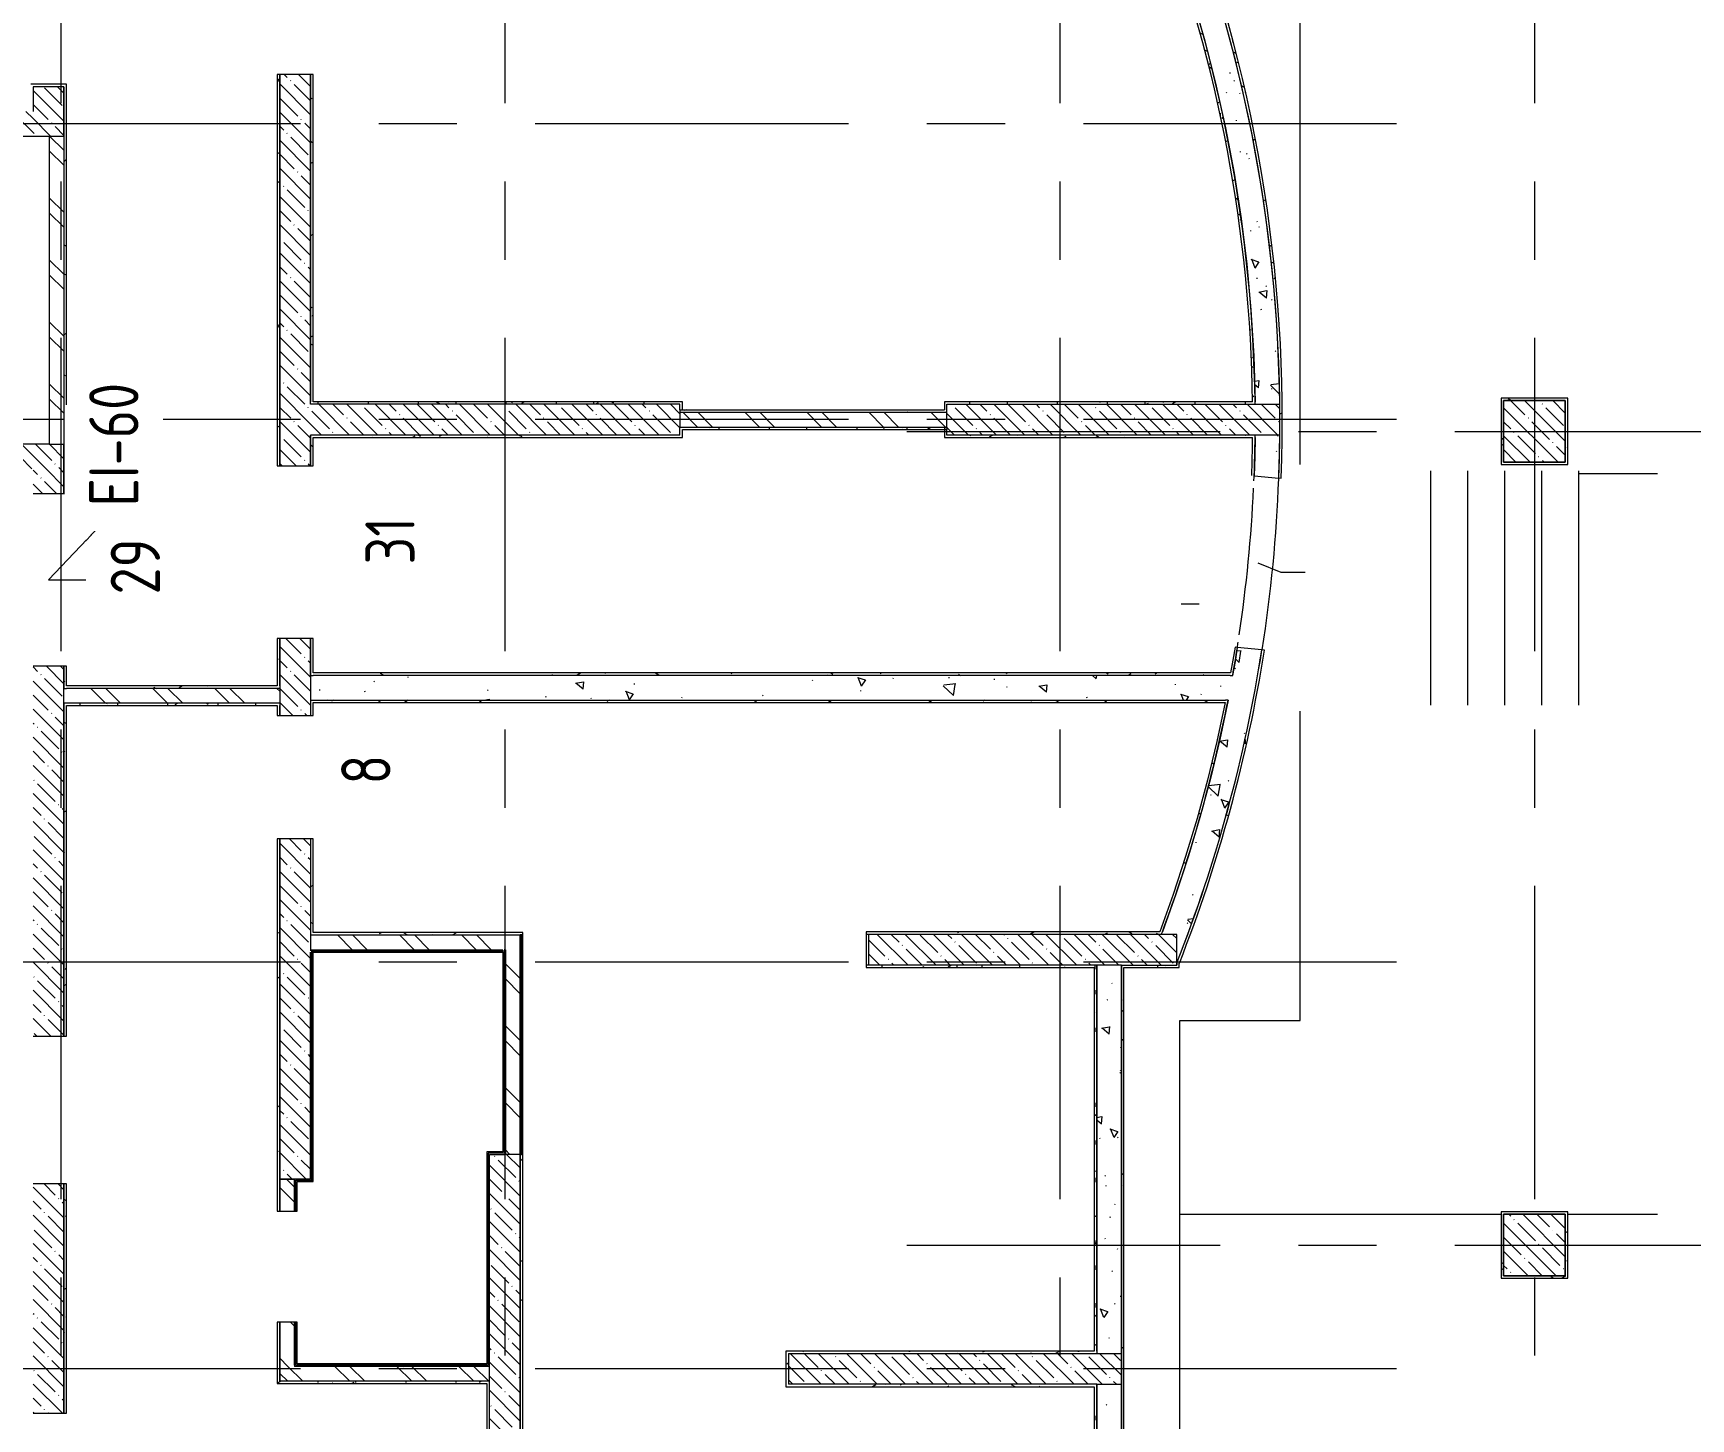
# Model space of a CAD drawing. Header units: metres. Extents: x 50 to 891, y -1294 to 247.
# Drawn here: x 259.9 to 327.1, y -963 to -906.8 of the extents above; entities that cross this region are included whole.
import ezdxf

# ---------------------------------------------------------------- set-up
doc = ezdxf.new("R2010")
doc.units = ezdxf.units.M
doc.linetypes.add('Линия сетки', pattern=[22.225, 12.7, -3.175, 3.175, -3.175])
doc.linetypes.add('Сверху', pattern=[3.96875, 2.38125, -1.5875])
doc.layers.add('ПЛАН', color=8, linetype='Continuous')
doc.styles.add('ISOCPEUR', font='isocpeur.ttf', dxfattribs={"width": 0.8, "height": 200})
pattern_1 = [(135, (-1788.0002, 1229.93924), (-0.57024626, -0.57024626), []), (135, (-1788.0002, 1230.5095), (-0.57024626, -0.57024626), [1.008065, -0.201615, 0.016765, -0.18485])]
pattern_2 = [(140, (-1788.0002, 1229.9392), (0.318779, 3.6436825), [0.381, -4.191]), (85, (-1788.0002, 1229.9392), (-3.821138, -0.704858), [0.3048, -3.3528]), (190.451, (-1787.9737, 1230.243), (-3.5023338, 2.93885), [0.3238, -3.5618]), (136.184, (-1789.0162, 1229.9392), (0.840855, 5.421581), [0.5715, -6.2865]), (186.636, (-1788.946, 1230.391), (-4.948549, 4.74805), [0.4857, -5.3427]), (81.184, (-1789.016, 1229.939), (-4.948506, 4.748103), [0.4572, -5.0292]), (111, (-1788.7622, 1230.4472), (2.0453028, 3.0322893), [0.381, -4.191]), (56, (-1788.7622, 1230.4472), (-3.6837646, 1.2360417), [0.3048, -3.3528]), (161.451, (-1788.5918, 1230.7), (-1.6384274, 4.2683413), [0.3238, -3.5618]), (127.5, (-1788.0002, 1229.9392), (-1.6911006, 0.06177347), [0.03353, -3.27863, 0.03353, -3.37007, -3.3655]), (127.5, (-1788.0002, 1229.9392), (-1.6911006, 0.06177347), [-6.71576, 0.03353, -3.33197]), (97.5, (-1788.0002, 1229.9392), (-2.0036106, 1.3363944), [0.03353, -1.90703, 0.03353, -3.20243, -1.2827]), (97.5, (-1788.0002, 1229.9392), (-2.0036106, 1.3363944), [-5.17652, 0.03353, -1.24917]), (57.5, (-1788.0002, 1228.8064), (0.1145767, 2.71181666), [0.03353, -1.23647, 0.03353, -9.18667]), (57.5, (-1788.0002, 1228.8064), (0.1145767, 2.71181666), [-1.30353, -3.92887, 0.03353, -5.22427]), (47.5, (-1788.0002, 1228.2984), (-0.5085355, 2.9625848), [0.03353, -1.61747, 0.03353, -6.33171]), (47.5, (-1788.0002, 1228.2984), (-0.5085355, 2.9625848), [-1.68453, -2.59791, 0.03353, -3.70027])]
pattern_3 = [(135, (-1788.0002, 1229.9392), (-1.2572359, -1.2572359), []), (135, (-1789.9052, 1229.9392), (-1.2572359, -1.2572359), [])]
pattern_4 = [(90, (-1788.00024, 1229.93924), (-0.508, 2.032), [0.16764, -1.35636, 0.16764, -9.48436]), (90, (-1788.00024, 1229.93924), (-0.508, 2.032), [-1.69164, -1.35636, 0.16764, -2.88036, -5.08]), (90, (-1788.00024, 1229.93924), (-0.508, 2.032), [-6.096, 0.16764, -1.35636, 0.16764, -3.38836]), (90, (-1788.00024, 1229.93924), (-0.508, 2.032), [-7.78764, -0.84836, 0.16764, -2.37236]), (210, (-1788.25424, 1230.70124), (-1.50576362, -1.455940905), [0.16764, -1.35636, 0.16764, -9.48436]), (210, (-1788.25424, 1230.70124), (-1.50576362, -1.455940905), [-1.69164, -1.35636, 0.16764, -2.88036, -5.08]), (210, (-1788.25424, 1230.70124), (-1.50576362, -1.455940905), [-6.096, 0.16764, -1.35636, 0.16764, -3.38836]), (210, (-1788.25424, 1230.70124), (-1.50576362, -1.455940905), [-7.78764, -0.84836, 0.16764, -2.37236]), (330, (-1789.27024, 1230.95524), (2.01376362, -0.576059095), [0.16764, -1.35636, 0.16764, -9.48436]), (330, (-1789.27024, 1230.95524), (2.01376362, -0.576059095), [-1.69164, -1.35636, 0.16764, -2.88036, -5.08]), (330, (-1789.27024, 1230.95524), (2.01376362, -0.576059095), [-6.096, 0.16764, -1.35636, 0.16764, -3.38836]), (330, (-1789.27024, 1230.95524), (2.01376362, -0.576059095), [-7.78764, -0.84836, 0.16764, -2.37236])]
pattern_5 = [(90, (-1788.0002, 1229.9392), (-1.2, 1e-16), []), (180, (-1788.0002, 1229.9392), (-1e-16, -1.2), [])]

msp = doc.modelspace()

# ---------------------------------------------------------------- hatches: boundary and pattern name
at = {"layer": 'ПЛАН', "lineweight": 13}
h = msp.add_hatch(dxfattribs=at)
h.set_pattern_fill('FP_5', color=8, scale=0.005, angle=90, style=0, pattern_type=2)
h.set_pattern_definition(pattern_4)
h.paths.add_polyline_path([(271.22, -908.519), (271.12, -908.519), (271.12, -921.794), (271.22, -921.794), (271.22, -911.233)])
h.paths.add_polyline_path([(271.22, -891.919), (271.12, -891.919), (271.12, -903.519), (271.22, -903.519), (271.22, -899.495)])
h = msp.add_hatch(dxfattribs=at)
h.set_pattern_fill('FP_2', color=8, scale=0.005, angle=90, style=0, pattern_type=2)
h.set_pattern_definition(pattern_1)
h.paths.add_polyline_path([(271.12, -932.894), (271.12, -931.394), (269.87, -931.394), (269.87, -934.519), (271.12, -934.519), (271.12, -933.894)])
h.paths.add_polyline_path([(271.12, -953.319), (271.12, -939.519), (269.87, -939.519), (269.873, -953.319), (270.473, -953.319)])
h.paths.add_polyline_path([(271.12, -899.495), (271.12, -892.019), (269.87, -892.019), (269.87, -903.519), (271.12, -903.519)])
h.paths.add_polyline_path([(271.12, -921.894), (271.12, -908.519), (269.87, -908.519), (269.87, -924.394), (271.12, -924.394), (271.12, -922.971)])
h = msp.add_hatch(dxfattribs=at)
h.set_pattern_fill('FP_3', color=8, scale=0.005, angle=90, style=0, pattern_type=2)
h.set_pattern_definition(pattern_2)
h.paths.add_polyline_path([(310.417, -923.144), (309.417, -923.144), (309.416, -923.244), (309.389, -924.438), (309.378, -924.792), (310.375, -924.889), (310.402, -924.017)])
h.paths.add_polyline_path([(310.417, -921.894), (310.367, -920.036), (310.267, -918.252), (310.109, -916.436), (309.896, -914.625), (309.628, -912.822), (309.306, -911.028), (308.929, -909.245), (308.498, -907.473), (308.014, -905.716), (307.477, -903.974), (306.823, -902.079), (306.245, -900.543), (306.245, -901.644), (305.598, -901.644), (305.636, -901.744), (306.265, -903.499), (306.864, -905.364), (307.355, -907.063), (307.815, -908.87), (308.218, -910.69), (308.563, -912.522), (308.851, -914.363), (309.08, -916.213), (309.25, -918.07), (309.365, -920.036), (309.417, -921.894)])
h.paths.add_polyline_path([(309.694, -931.856), (308.697, -931.759), (308.507, -932.894), (308.32, -933.894), (307.985, -935.489), (307.606, -937.074), (307.183, -938.649), (306.717, -940.211), (306.208, -941.759), (305.619, -943.394), (306.245, -943.394), (306.245, -944.549), (306.907, -942.786), (307.514, -941.004), (308.064, -939.204), (308.558, -937.387), (308.995, -935.555), (309.373, -933.711)])
h = msp.add_hatch(dxfattribs=at)
h.set_pattern_fill('FP_5', color=8, scale=0.005, angle=90, style=0, pattern_type=2)
h.set_pattern_definition(pattern_4)
h.paths.add_polyline_path([(310.519, -922.975), (310.502, -921.061), (310.424, -919.148), (310.271, -917.102), (310.087, -915.335), (309.827, -913.438), (309.507, -911.55), (309.127, -909.674), (308.688, -907.81), (308.189, -905.962), (307.633, -904.13), (307.018, -902.317), (306.345, -900.524), (306.245, -900.543), (306.918, -902.334), (307.532, -904.145), (308.089, -905.975), (308.588, -907.822), (309.027, -909.684), (309.407, -911.558), (309.727, -913.444), (309.986, -915.339), (310.186, -917.242), (310.324, -919.149), (310.402, -921.061), (310.419, -922.973), (310.375, -924.886), (310.475, -924.889), (310.485, -924.438)])
h.paths.add_polyline_path([(309.793, -931.873), (309.694, -931.857), (309.373, -933.712), (308.994, -935.556), (308.558, -937.387), (308.064, -939.204), (307.514, -941.004), (306.907, -942.787), (306.245, -944.549), (306.345, -944.568), (307.007, -942.805), (307.613, -941.022), (308.163, -939.221), (308.657, -937.404), (309.093, -935.572), (309.472, -933.728)])
h = msp.add_hatch(dxfattribs=at)
h.set_pattern_fill('FP_5', color=8, scale=0.005, angle=90, style=0, pattern_type=2)
h.set_pattern_definition(pattern_4)
h.paths.add_polyline_path([(309.415, -921.794), (309.362, -919.93), (309.25, -918.07), (309.08, -916.213), (308.851, -914.363), (308.563, -912.522), (308.218, -910.69), (307.815, -908.87), (307.355, -907.063), (306.823, -905.226), (306.265, -903.499), (305.636, -901.744), (305.529, -901.744), (306.159, -903.498), (306.76, -905.364), (307.251, -907.063), (307.712, -908.869), (308.116, -910.689), (308.462, -912.521), (308.75, -914.363), (308.979, -916.213), (309.15, -918.069), (309.265, -920.036), (309.315, -921.794)])
h = msp.add_hatch(dxfattribs=at)
h.set_pattern_fill('FP_5', color=8, scale=0.005, angle=90, style=0, pattern_type=2)
h.set_pattern_definition(pattern_4)
h.paths.add_polyline_path([(269.87, -908.519), (269.77, -908.519), (269.77, -924.394), (269.87, -924.394), (269.87, -911.233)])
h.paths.add_polyline_path([(269.87, -931.394), (269.77, -931.394), (269.77, -933.319), (269.87, -933.319), (269.87, -931.774)])
h = msp.add_hatch(dxfattribs=at)
h.set_pattern_fill('FP_2', color=8, scale=0.005, angle=90, style=0, pattern_type=2)
h.set_pattern_definition(pattern_1)
h.paths.add_polyline_path([(261.12, -911.019), (261.12, -909.019), (259.87, -909.019), (259.87, -911.019), (260.522, -911.019)])
h = msp.add_hatch(dxfattribs=at)
h.set_pattern_fill('FP_5', color=8, scale=0.005, angle=90, style=0, pattern_type=2)
h.set_pattern_definition(pattern_4)
h.paths.add_polyline_path([(261.22, -925.519), (261.22, -908.919), (261.12, -908.919), (261.12, -925.519)])
h.paths.add_polyline_path([(261.22, -933.319), (261.22, -932.519), (261.12, -932.519), (261.12, -933.419), (261.22, -933.419)])
h = msp.add_hatch(dxfattribs=at)
h.set_pattern_fill('FP_2', color=8, scale=0.005, angle=90, style=0, pattern_type=2)
h.set_pattern_definition(pattern_1)
h.paths.add_polyline_path([(259.87, -911.019), (259.87, -910.019), (216.87, -910.019), (216.87, -911.019), (259.529, -911.019)])
h = msp.add_hatch(dxfattribs=at)
h.set_pattern_fill('FP_1', color=8, scale=0.005, angle=90, style=0, pattern_type=2)
h.set_pattern_definition(pattern_3)
h.paths.add_polyline_path([(261.122, -911.019), (260.522, -911.019), (260.522, -923.519), (261.122, -923.519), (261.122, -911.233)])
h = msp.add_hatch(dxfattribs=at)
h.set_pattern_fill('FP_5', color=8, scale=0.005, angle=90, style=0, pattern_type=2)
h.set_pattern_definition(pattern_4)
h.paths.add_polyline_path([(286.095, -921.894), (286.095, -921.794), (271.12, -921.794), (271.12, -921.894)])
h = msp.add_hatch(dxfattribs=at)
h.set_pattern_fill('FP_2', color=8, scale=0.005, angle=90, style=0, pattern_type=2)
h.set_pattern_definition(pattern_1)
h.paths.add_polyline_path([(286.095, -922.119), (286.095, -921.894), (271.12, -921.894), (271.12, -923.144), (286.095, -923.144), (286.095, -922.219)])
h = msp.add_hatch(dxfattribs=at)
h.set_pattern_fill('FP_5', color=8, scale=0.005, angle=90, style=0, pattern_type=2)
h.set_pattern_definition(pattern_4)
h.paths.add_polyline_path([(296.82, -922.219), (296.82, -922.119), (286.095, -922.119), (286.095, -922.219), (287.906, -922.219)])
h = msp.add_hatch(dxfattribs=at)
h.set_pattern_fill('FP_5', color=8, scale=0.005, angle=90, style=0, pattern_type=2)
h.set_pattern_definition(pattern_4)
h.paths.add_polyline_path([(309.417, -921.894), (309.415, -921.794), (296.92, -921.794), (296.92, -921.894), (306.823, -921.894)])
h = msp.add_hatch(dxfattribs=at)
h.set_pattern_fill('FP_2', color=8, scale=0.005, angle=90, style=0, pattern_type=2)
h.set_pattern_definition(pattern_1)
h.paths.add_polyline_path([(310.42, -923.144), (310.417, -921.894), (296.92, -921.894), (296.92, -923.144), (310.417, -923.144)])
h = msp.add_hatch(dxfattribs=at)
h.set_pattern_fill('FP_5', color=8, scale=0.005, angle=90, style=0, pattern_type=2)
h.set_pattern_definition(pattern_4)
h.paths.add_polyline_path([(322.095, -921.644), (319.395, -921.644), (319.395, -921.744), (322.095, -921.744)])
h = msp.add_hatch(dxfattribs=at)
h.set_pattern_fill('FP_5', color=8, scale=0.005, angle=90, style=0, pattern_type=2)
h.set_pattern_definition(pattern_4)
h.paths.add_polyline_path([(319.495, -921.744), (319.395, -921.744), (319.395, -924.344), (319.495, -924.344), (319.495, -922.971)])
h = msp.add_hatch(dxfattribs=at)
h.set_pattern_fill('FP_2', color=8, scale=0.005, angle=90, style=0, pattern_type=2)
h.set_pattern_definition(pattern_1)
h.paths.add_polyline_path([(321.995, -921.744), (319.495, -921.744), (319.495, -924.244), (321.995, -924.244), (321.995, -922.971)])
h = msp.add_hatch(dxfattribs=at)
h.set_pattern_fill('FP_5', color=8, scale=0.005, angle=90, style=0, pattern_type=2)
h.set_pattern_definition(pattern_4)
h.paths.add_polyline_path([(322.095, -921.744), (321.995, -921.744), (321.995, -924.244), (322.095, -924.244), (322.095, -922.971)])
h = msp.add_hatch(dxfattribs=at)
h.set_pattern_fill('FP_1', color=8, scale=0.005, angle=90, style=0, pattern_type=2)
h.set_pattern_definition(pattern_3)
h.paths.add_polyline_path([(296.92, -922.219), (286.095, -922.219), (286.095, -922.819), (296.92, -922.819)])
h = msp.add_hatch(dxfattribs=at)
h.set_pattern_fill('FP_5', color=8, scale=0.005, angle=90, style=0, pattern_type=2)
h.set_pattern_definition(pattern_4)
h.paths.add_polyline_path([(296.92, -922.819), (286.195, -922.819), (286.195, -922.919), (296.92, -922.919)])
h = msp.add_hatch(dxfattribs=at)
h.set_pattern_fill('FP_2', color=8, scale=0.005, angle=90, style=0, pattern_type=2)
h.set_pattern_definition(pattern_1)
h.paths.add_polyline_path([(261.12, -923.519), (227.995, -923.519), (227.995, -924.519), (261.12, -924.519), (261.12, -924.438)])
h = msp.add_hatch(dxfattribs=at)
h.set_pattern_fill('FP_5', color=8, scale=0.005, angle=90, style=0, pattern_type=2)
h.set_pattern_definition(pattern_4)
h.paths.add_polyline_path([(271.22, -932.794), (271.22, -931.394), (271.12, -931.394), (271.12, -932.894), (271.22, -932.894)])
h.paths.add_polyline_path([(271.22, -924.394), (271.22, -923.144), (271.12, -923.144), (271.12, -924.394)])
h = msp.add_hatch(dxfattribs=at)
h.set_pattern_fill('FP_5', color=8, scale=0.005, angle=90, style=0, pattern_type=2)
h.set_pattern_definition(pattern_4)
h.paths.add_polyline_path([(286.095, -923.144), (271.22, -923.144), (271.22, -923.244), (286.095, -923.244)])
h = msp.add_hatch(dxfattribs=at)
h.set_pattern_fill('FP_5', color=8, scale=0.005, angle=90, style=0, pattern_type=2)
h.set_pattern_definition(pattern_4)
h.paths.add_polyline_path([(296.92, -922.919), (296.82, -922.919), (296.82, -923.244), (296.92, -923.244), (296.92, -922.971)])
h = msp.add_hatch(dxfattribs=at)
h.set_pattern_fill('FP_5', color=8, scale=0.005, angle=90, style=0, pattern_type=2)
h.set_pattern_definition(pattern_4)
h.paths.add_polyline_path([(309.417, -923.144), (296.92, -923.144), (296.92, -923.244), (309.416, -923.244), (309.417, -923.194)])
h = msp.add_hatch(dxfattribs=at)
h.set_pattern_fill('FP_2', color=8, scale=0.005, angle=90, style=0, pattern_type=2)
h.set_pattern_definition(pattern_1)
h.paths.add_polyline_path([(261.12, -925.519), (261.12, -924.519), (259.87, -924.519), (259.87, -925.519), (260.712, -925.519)])
h.paths.add_polyline_path([(261.12, -932.519), (259.87, -932.519), (259.87, -947.519), (261.12, -947.519), (261.12, -933.241)])
h.paths.add_polyline_path([(261.12, -970.019), (259.87, -970.019), (259.87, -983.144), (261.12, -983.144), (261.12, -971.294)])
h.paths.add_polyline_path([(261.12, -962.819), (261.12, -953.519), (259.87, -953.519), (259.87, -962.819)])
h = msp.add_hatch(dxfattribs=at)
h.set_pattern_fill('FP_5', color=8, scale=0.005, angle=90, style=0, pattern_type=2)
h.set_pattern_definition(pattern_4)
h.paths.add_polyline_path([(322.095, -924.244), (319.495, -924.244), (319.495, -924.344), (322.095, -924.344)])
h = msp.add_hatch(dxfattribs=at)
h.set_pattern_fill('FP_3', color=8, scale=0.005, angle=90, style=0, pattern_type=2)
h.set_pattern_definition(pattern_2)
h.paths.add_polyline_path([(308.507, -932.894), (271.12, -932.894), (271.12, -933.894), (308.32, -933.894), (308.416, -933.394)])
h = msp.add_hatch(dxfattribs=at)
h.set_pattern_fill('FP_5', color=8, scale=0.005, angle=90, style=0, pattern_type=2)
h.set_pattern_definition(pattern_4)
h.paths.add_polyline_path([(308.425, -932.794), (271.22, -932.794), (271.22, -932.894), (308.407, -932.894), (308.416, -932.844)])
h = msp.add_hatch(dxfattribs=at)
h.set_pattern_fill('FP_1', color=8, scale=0.005, angle=90, style=0, pattern_type=2)
h.set_pattern_definition(pattern_3)
h.paths.add_polyline_path([(269.87, -933.419), (261.12, -933.419), (261.12, -934.019), (269.87, -934.019)])
h = msp.add_hatch(dxfattribs=at)
h.set_pattern_fill('FP_5', color=8, scale=0.005, angle=90, style=0, pattern_type=2)
h.set_pattern_definition(pattern_4)
h.paths.add_polyline_path([(269.87, -933.419), (269.87, -933.319), (261.22, -933.319), (261.22, -933.419), (268.988, -933.419)])
h = msp.add_hatch(dxfattribs=at)
h.set_pattern_fill('FP_5', color=8, scale=0.005, angle=90, style=0, pattern_type=2)
h.set_pattern_definition(pattern_4)
h.paths.add_polyline_path([(261.22, -970.019), (261.12, -970.019), (261.12, -971.294), (261.22, -971.294)])
h.paths.add_polyline_path([(261.22, -962.819), (261.22, -953.519), (261.12, -953.519), (261.12, -962.819)])
h.paths.add_polyline_path([(261.22, -947.519), (261.22, -934.019), (261.12, -934.019), (261.12, -947.519)])
h = msp.add_hatch(dxfattribs=at)
h.set_pattern_fill('FP_5', color=8, scale=0.005, angle=90, style=0, pattern_type=2)
h.set_pattern_definition(pattern_4)
h.paths.add_polyline_path([(269.87, -934.019), (261.22, -934.019), (261.22, -934.119), (269.87, -934.119)])
h = msp.add_hatch(dxfattribs=at)
h.set_pattern_fill('FP_5', color=8, scale=0.005, angle=90, style=0, pattern_type=2)
h.set_pattern_definition(pattern_4)
h.paths.add_polyline_path([(269.87, -953.319), (269.87, -939.519), (269.77, -939.519), (269.77, -954.619), (269.87, -954.619)])
h.paths.add_polyline_path([(269.87, -934.519), (269.87, -934.119), (269.77, -934.119), (269.77, -934.519)])
h.paths.add_polyline_path([(269.87, -959.119), (269.77, -959.119), (269.77, -961.617), (269.87, -961.617), (269.87, -961.517)])
h = msp.add_hatch(dxfattribs=at)
h.set_pattern_fill('FP_5', color=8, scale=0.005, angle=90, style=0, pattern_type=2)
h.set_pattern_definition(pattern_4)
h.paths.add_polyline_path([(308.218, -933.894), (271.12, -933.894), (271.12, -933.994), (308.198, -933.994), (308.208, -933.944)])
h = msp.add_hatch(dxfattribs=at)
h.set_pattern_fill('FP_5', color=8, scale=0.005, angle=90, style=0, pattern_type=2)
h.set_pattern_definition(pattern_4)
h.paths.add_polyline_path([(271.22, -940.578), (271.22, -939.519), (271.12, -939.519), (271.12, -943.419), (271.22, -943.419), (271.22, -943.319)])
h.paths.add_polyline_path([(271.22, -934.519), (271.22, -933.994), (271.12, -933.994), (271.12, -934.519)])
h = msp.add_hatch(dxfattribs=at)
h.set_pattern_fill('FP_5', color=8, scale=0.005, angle=90, style=0, pattern_type=2)
h.set_pattern_definition(pattern_4)
h.paths.add_polyline_path([(308.32, -933.894), (308.218, -933.894), (308.198, -933.994), (307.864, -935.572), (307.486, -937.14), (307.065, -938.698), (306.602, -940.243), (306.097, -941.776), (305.55, -943.293), (305.657, -943.293), (306.208, -941.76), (306.717, -940.211), (307.183, -938.649), (307.606, -937.074), (307.985, -935.489), (308.149, -934.709)])
h = msp.add_hatch(dxfattribs=at)
h.set_pattern_fill('FP_1', color=8, scale=0.005, angle=90, style=0, pattern_type=2)
h.set_pattern_definition(pattern_3)
h.paths.add_polyline_path([(279.62, -944.019), (279.62, -943.419), (271.12, -943.419), (271.12, -944.019), (279.02, -944.019)])
h = msp.add_hatch(dxfattribs=at)
h.set_pattern_fill('FP_5', color=8, scale=0.005, angle=90, style=0, pattern_type=2)
h.set_pattern_definition(pattern_4)
h.paths.add_polyline_path([(279.72, -943.419), (279.72, -943.319), (271.22, -943.319), (271.22, -943.419), (279.62, -943.419)])
h = msp.add_hatch(dxfattribs=at)
h.set_pattern_fill('FP_5', color=8, scale=0.005, angle=90, style=0, pattern_type=2)
h.set_pattern_definition(pattern_4)
h.paths.add_polyline_path([(279.67, -952.319), (279.67, -943.419), (279.62, -943.419), (279.62, -952.319)])
h = msp.add_hatch(dxfattribs=at)
h.set_pattern_fill('FP_6', color=8, scale=0.005, angle=90, style=0, pattern_type=2)
h.set_pattern_definition(pattern_5)
h.paths.add_polyline_path([(279.72, -946.447), (279.72, -943.419), (279.67, -943.419), (279.67, -952.319), (279.72, -952.319)])
h = msp.add_hatch(dxfattribs=at)
h.set_pattern_fill('FP_5', color=8, scale=0.005, angle=90, style=0, pattern_type=2)
h.set_pattern_definition(pattern_4)
h.paths.add_polyline_path([(305.657, -943.293), (293.645, -943.293), (293.645, -943.393), (305.619, -943.393), (305.638, -943.344)])
h = msp.add_hatch(dxfattribs=at)
h.set_pattern_fill('FP_2', color=8, scale=0.005, angle=90, style=0, pattern_type=2)
h.set_pattern_definition(pattern_1)
h.paths.add_polyline_path([(306.245, -943.394), (293.745, -943.394), (293.745, -944.644), (306.245, -944.644), (306.245, -943.512)])
h = msp.add_hatch(dxfattribs=at)
h.set_pattern_fill('FP_5', color=8, scale=0.005, angle=90, style=0, pattern_type=2)
h.set_pattern_definition(pattern_4)
h.paths.add_polyline_path([(271.17, -944.069), (271.12, -944.069), (271.12, -953.369), (271.17, -953.369), (271.17, -944.119)])
h = msp.add_hatch(dxfattribs=at)
h.set_pattern_fill('FP_6', color=8, scale=0.005, angle=90, style=0, pattern_type=2)
h.set_pattern_definition(pattern_5)
h.paths.add_polyline_path([(278.92, -944.069), (271.17, -944.069), (271.17, -944.119), (278.92, -944.119)])
h = msp.add_hatch(dxfattribs=at)
h.set_pattern_fill('FP_6', color=8, scale=0.005, angle=90, style=0, pattern_type=2)
h.set_pattern_definition(pattern_5)
h.paths.add_polyline_path([(271.22, -944.119), (271.17, -944.119), (271.17, -953.419), (271.22, -953.419), (271.22, -946.447)])
h = msp.add_hatch(dxfattribs=at)
h.set_pattern_fill('FP_6', color=8, scale=0.005, angle=90, style=0, pattern_type=2)
h.set_pattern_definition(pattern_5)
h.paths.add_polyline_path([(278.97, -952.219), (278.97, -944.069), (278.92, -944.069), (278.92, -952.219)])
h = msp.add_hatch(dxfattribs=at)
h.set_pattern_fill('FP_5', color=8, scale=0.005, angle=90, style=0, pattern_type=2)
h.set_pattern_definition(pattern_4)
h.paths.add_polyline_path([(279.02, -952.269), (279.02, -944.019), (278.97, -944.019), (278.97, -952.269)])
h = msp.add_hatch(dxfattribs=at)
h.set_pattern_fill('FP_1', color=8, scale=0.005, angle=90, style=0, pattern_type=2)
h.set_pattern_definition(pattern_3)
h.paths.add_polyline_path([(279.62, -952.319), (279.62, -944.019), (279.02, -944.019), (279.02, -952.319)])
h = msp.add_hatch(dxfattribs=at)
h.set_pattern_fill('FP_5', color=8, scale=0.005, angle=90, style=0, pattern_type=2)
h.set_pattern_definition(pattern_4)
h.paths.add_polyline_path([(302.895, -944.644), (293.645, -944.644), (293.645, -944.744), (302.895, -944.744)])
h = msp.add_hatch(dxfattribs=at)
h.set_pattern_fill('FP_5', color=8, scale=0.005, angle=90, style=0, pattern_type=2)
h.set_pattern_definition(pattern_4)
h.paths.add_polyline_path([(302.995, -960.294), (302.995, -944.644), (302.895, -944.644), (302.895, -960.294)])
h = msp.add_hatch(dxfattribs=at)
h.set_pattern_fill('FP_3', color=8, scale=0.005, angle=90, style=0, pattern_type=2)
h.set_pattern_definition(pattern_2)
h.paths.add_polyline_path([(303.995, -944.644), (302.995, -944.644), (302.995, -960.394), (303.995, -960.394), (303.995, -946.447)])
h.paths.add_polyline_path([(303.995, -981.894), (303.995, -961.644), (302.995, -961.644), (302.995, -981.894)])
h = msp.add_hatch(dxfattribs=at)
h.set_pattern_fill('FP_5', color=8, scale=0.005, angle=90, style=0, pattern_type=2)
h.set_pattern_definition(pattern_4)
h.paths.add_polyline_path([(304.095, -989.388), (304.095, -944.644), (303.995, -944.644), (303.995, -989.388), (304.017, -989.388)])
h = msp.add_hatch(dxfattribs=at)
h.set_pattern_fill('FP_5', color=8, scale=0.005, angle=90, style=0, pattern_type=2)
h.set_pattern_definition(pattern_4)
h.paths.add_polyline_path([(306.245, -944.744), (306.245, -944.644), (304.095, -944.644), (304.095, -944.744)])
h = msp.add_hatch(dxfattribs=at)
h.set_pattern_fill('FP_6', color=8, scale=0.005, angle=90, style=0, pattern_type=2)
h.set_pattern_definition(pattern_5)
h.paths.add_polyline_path([(278.32, -960.817), (278.32, -952.269), (278.27, -952.269), (278.27, -960.817)])
h = msp.add_hatch(dxfattribs=at)
h.set_pattern_fill('FP_5', color=8, scale=0.005, angle=90, style=0, pattern_type=2)
h.set_pattern_definition(pattern_4)
h.paths.add_polyline_path([(278.37, -960.732), (278.37, -952.319), (278.32, -952.319), (278.32, -960.867), (278.37, -960.867), (278.37, -960.817)])
h = msp.add_hatch(dxfattribs=at)
h.set_pattern_fill('FP_2', color=8, scale=0.005, angle=90, style=0, pattern_type=2)
h.set_pattern_definition(pattern_1)
h.paths.add_polyline_path([(279.62, -963.544), (279.62, -952.319), (278.37, -952.319), (278.37, -963.544), (278.447, -963.544)])
h.paths.add_polyline_path([(279.62, -981.959), (279.62, -968.044), (278.37, -968.044), (278.37, -983.144), (279.62, -983.144), (279.62, -982.094)])
h = msp.add_hatch(dxfattribs=at)
h.set_pattern_fill('FP_5', color=8, scale=0.005, angle=90, style=0, pattern_type=2)
h.set_pattern_definition(pattern_4)
h.paths.add_polyline_path([(279.72, -982.144), (279.72, -968.044), (279.62, -968.044), (279.62, -982.144)])
h.paths.add_polyline_path([(279.72, -963.544), (279.72, -952.319), (279.62, -952.319), (279.62, -963.544)])
h = msp.add_hatch(dxfattribs=at)
h.set_pattern_fill('FP_1', color=8, scale=0.005, angle=90, style=0, pattern_type=2)
h.set_pattern_definition(pattern_3)
h.paths.add_polyline_path([(270.473, -953.319), (269.873, -953.319), (269.873, -954.619), (270.473, -954.619), (270.473, -953.419)])
h.paths.add_polyline_path([(270.473, -959.119), (269.873, -959.119), (269.873, -960.917), (270.473, -960.917), (270.473, -960.732)])
h = msp.add_hatch(dxfattribs=at)
h.set_pattern_fill('FP_5', color=8, scale=0.005, angle=90, style=0, pattern_type=2)
h.set_pattern_definition(pattern_4)
h.paths.add_polyline_path([(271.12, -953.369), (271.12, -953.319), (270.473, -953.319), (270.473, -953.369), (270.523, -953.369)])
h = msp.add_hatch(dxfattribs=at)
h.set_pattern_fill('FP_6', color=8, scale=0.005, angle=90, style=0, pattern_type=2)
h.set_pattern_definition(pattern_5)
h.paths.add_polyline_path([(270.573, -953.419), (270.523, -953.419), (270.523, -954.619), (270.573, -954.619)])
h.paths.add_polyline_path([(270.573, -959.119), (270.523, -959.119), (270.523, -960.817), (270.573, -960.817)])
h = msp.add_hatch(dxfattribs=at)
h.set_pattern_fill('FP_5', color=8, scale=0.005, angle=90, style=0, pattern_type=2)
h.set_pattern_definition(pattern_4)
h.paths.add_polyline_path([(319.495, -954.744), (319.395, -954.744), (319.395, -957.344), (319.495, -957.344), (319.495, -957.244)])
h = msp.add_hatch(dxfattribs=at)
h.set_pattern_fill('FP_2', color=8, scale=0.005, angle=90, style=0, pattern_type=2)
h.set_pattern_definition(pattern_1)
h.paths.add_polyline_path([(321.995, -954.744), (319.495, -954.744), (319.495, -957.244), (321.995, -957.244)])
h = msp.add_hatch(dxfattribs=at)
h.set_pattern_fill('FP_5', color=8, scale=0.005, angle=90, style=0, pattern_type=2)
h.set_pattern_definition(pattern_4)
h.paths.add_polyline_path([(322.095, -954.744), (321.995, -954.744), (321.995, -957.244), (322.095, -957.244)])
h = msp.add_hatch(dxfattribs=at)
h.set_pattern_fill('FP_5', color=8, scale=0.005, angle=90, style=0, pattern_type=2)
h.set_pattern_definition(pattern_4)
h.paths.add_polyline_path([(322.095, -957.244), (319.495, -957.244), (319.495, -957.344), (322.095, -957.344)])
h = msp.add_hatch(dxfattribs=at)
h.set_pattern_fill('FP_5', color=8, scale=0.005, angle=90, style=0, pattern_type=2)
h.set_pattern_definition(pattern_4)
h.paths.add_polyline_path([(302.995, -960.294), (290.395, -960.294), (290.395, -960.394), (302.995, -960.394)])
h = msp.add_hatch(dxfattribs=at)
h.set_pattern_fill('FP_5', color=8, scale=0.005, angle=90, style=0, pattern_type=2)
h.set_pattern_definition(pattern_4)
h.paths.add_polyline_path([(290.495, -960.394), (290.395, -960.394), (290.395, -961.644), (290.495, -961.644)])
h = msp.add_hatch(dxfattribs=at)
h.set_pattern_fill('FP_2', color=8, scale=0.005, angle=90, style=0, pattern_type=2)
h.set_pattern_definition(pattern_1)
h.paths.add_polyline_path([(303.995, -961.644), (303.995, -960.394), (290.495, -960.394), (290.495, -961.644), (302.995, -961.644)])
h = msp.add_hatch(dxfattribs=at)
h.set_pattern_fill('FP_1', color=8, scale=0.005, angle=90, style=0, pattern_type=2)
h.set_pattern_definition(pattern_3)
h.paths.add_polyline_path([(278.37, -960.917), (269.873, -960.917), (269.873, -961.517), (278.37, -961.517)])
h = msp.add_hatch(dxfattribs=at)
h.set_pattern_fill('FP_5', color=8, scale=0.005, angle=90, style=0, pattern_type=2)
h.set_pattern_definition(pattern_4)
h.paths.add_polyline_path([(278.37, -960.917), (278.37, -960.867), (270.473, -960.867), (270.473, -960.917), (273.717, -960.917)])
h = msp.add_hatch(dxfattribs=at)
h.set_pattern_fill('FP_6', color=8, scale=0.005, angle=90, style=0, pattern_type=2)
h.set_pattern_definition(pattern_5)
h.paths.add_polyline_path([(278.32, -960.817), (270.523, -960.817), (270.523, -960.867), (278.32, -960.867)])
h = msp.add_hatch(dxfattribs=at)
h.set_pattern_fill('FP_5', color=8, scale=0.005, angle=90, style=0, pattern_type=2)
h.set_pattern_definition(pattern_4)
h.paths.add_polyline_path([(278.37, -961.517), (269.87, -961.517), (269.87, -961.617), (278.37, -961.617)])
h = msp.add_hatch(dxfattribs=at)
h.set_pattern_fill('FP_5', color=8, scale=0.005, angle=90, style=0, pattern_type=2)
h.set_pattern_definition(pattern_4)
h.paths.add_polyline_path([(278.37, -961.617), (278.27, -961.617), (278.27, -963.544), (278.37, -963.544)])
h.paths.add_polyline_path([(278.37, -971.294), (278.37, -968.044), (278.27, -968.044), (278.27, -971.294)])
h = msp.add_hatch(dxfattribs=at)
h.set_pattern_fill('FP_5', color=8, scale=0.005, angle=90, style=0, pattern_type=2)
h.set_pattern_definition(pattern_4)
h.paths.add_polyline_path([(302.895, -961.644), (290.395, -961.644), (290.395, -961.744), (302.895, -961.744)])
h = msp.add_hatch(dxfattribs=at)
h.set_pattern_fill('FP_5', color=8, scale=0.005, angle=90, style=0, pattern_type=2)
h.set_pattern_definition(pattern_4)
h.paths.add_polyline_path([(302.995, -961.644), (302.895, -961.644), (302.895, -981.794), (302.995, -981.794), (302.995, -969.922)])

# ---------------------------------------------------------------- linework, layer by layer
at = {"layer": 'ПЛАН', "color": 8, "linetype": 'Линия сетки', "lineweight": 13}
for p, q in [((260.995, -808.082), (260.995, -1001.398)), ((278.995, -808.082), (278.995, -1001.398)), ((301.495, -808.082), (301.495, -1001.398)), ((301.495, -808.082), (301.495, -1001.398)), ((320.745, -808.082), (320.745, -1006.481)), ((315.156, -910.519), (184.608, -910.519)), ((315.156, -922.519), (178.258, -922.519)), ((295.296, -922.994), (330.981, -922.994)), ((315.156, -944.519), (178.258, -944.519)), ((295.296, -955.994), (330.981, -955.994)), ((315.156, -961.019), (184.608, -961.019))]:
    msp.add_line(p, q, dxfattribs=at)
at = {"layer": 'ПЛАН', "color": 8, "lineweight": 13}
for p, q in [((311.245, -924.344), (311.245, -898.144)), ((269.77, -908.519), (269.77, -924.394)), ((269.87, -908.519), (269.77, -908.519)), ((269.87, -908.519), (269.87, -924.394)), ((269.87, -924.394), (269.87, -908.519)), ((271.22, -908.519), (269.87, -908.519)), ((271.12, -921.894), (271.12, -908.519)), ((271.12, -908.519), (271.12, -921.794)), ((271.22, -921.794), (271.22, -908.519)), ((261.22, -908.919), (259.77, -908.919)), ((259.87, -909.019), (259.87, -910.019)), ((261.12, -909.019), (259.87, -909.019)), ((261.12, -911.019), (261.12, -909.019)), ((261.12, -909.019), (261.12, -911.019)), ((261.22, -925.519), (261.22, -908.919)), ((255.745, -911.019), (260.522, -911.019)), ((260.522, -911.019), (261.12, -911.019)), ((260.522, -911.019), (260.522, -923.519)), ((261.122, -911.019), (261.12, -911.019)), ((261.12, -911.019), (261.12, -924.519)), ((261.122, -923.519), (261.122, -911.019)), ((286.095, -921.894), (271.12, -921.894)), ((286.195, -921.794), (271.22, -921.794)), ((286.095, -922.119), (286.095, -921.894)), ((286.095, -922.119), (286.095, -922.219)), ((286.095, -922.119), (296.82, -922.119)), ((286.195, -922.119), (286.195, -921.794)), ((309.315, -921.794), (296.82, -921.794)), ((296.82, -921.794), (296.82, -922.119)), ((296.92, -921.894), (309.417, -921.894)), ((296.92, -922.219), (296.92, -921.894)), ((309.417, -921.894), (309.415, -921.794)), ((309.417, -921.894), (310.417, -921.894)), ((310.42, -921.894), (310.417, -921.894)), ((310.42, -923.144), (310.42, -921.894)), ((322.095, -921.644), (319.395, -921.644)), ((319.395, -921.644), (319.395, -924.344)), ((321.995, -921.744), (319.495, -921.744)), ((319.495, -921.744), (319.495, -924.244)), ((319.495, -921.744), (321.995, -921.744)), ((319.495, -924.244), (319.495, -921.744)), ((321.995, -924.244), (321.995, -921.744)), ((321.995, -921.744), (321.995, -924.244)), ((322.095, -924.344), (322.095, -921.644)), ((286.095, -922.219), (286.095, -922.819)), ((286.095, -922.219), (296.92, -922.219)), ((286.095, -923.144), (286.095, -922.819)), ((286.095, -922.819), (296.92, -922.819)), ((296.92, -922.819), (296.92, -922.219)), ((296.92, -922.819), (296.92, -922.919)), ((260.522, -923.519), (255.745, -923.519)), ((260.522, -923.519), (261.12, -923.519)), ((261.12, -924.519), (261.12, -923.519)), ((261.12, -923.519), (261.122, -923.519)), ((271.12, -924.394), (271.12, -923.144)), ((271.22, -923.144), (271.12, -923.144)), ((271.12, -923.144), (271.12, -924.394)), ((286.095, -923.144), (271.22, -923.144)), ((271.22, -924.394), (271.22, -923.244)), ((271.22, -923.244), (286.195, -923.244)), ((286.095, -923.144), (286.095, -923.144)), ((286.195, -923.244), (286.195, -922.919)), ((286.195, -922.919), (296.92, -922.919)), ((296.82, -922.919), (296.82, -923.244)), ((296.92, -922.919), (296.82, -922.919)), ((296.82, -923.244), (309.316, -923.244)), ((296.92, -923.144), (296.92, -922.919)), ((296.92, -923.144), (296.92, -923.144)), ((309.417, -923.144), (296.92, -923.144)), ((309.416, -923.244), (309.417, -923.144)), ((310.417, -923.144), (309.417, -923.144)), ((310.417, -923.144), (310.42, -923.144)), ((261.12, -925.519), (261.12, -924.519)), ((261.12, -924.519), (261.12, -925.519)), ((269.77, -924.394), (269.87, -924.394)), ((269.87, -924.394), (271.22, -924.394)), ((309.378, -924.792), (310.375, -924.889)), ((316.545, -934.094), (316.545, -924.594)), ((318.045, -934.094), (318.045, -924.594)), ((319.395, -924.344), (322.095, -924.344)), ((319.495, -924.244), (321.995, -924.244)), ((321.995, -924.244), (319.495, -924.244)), ((319.545, -934.094), (319.545, -924.594)), ((321.045, -934.094), (321.045, -924.594)), ((322.545, -934.094), (322.545, -924.594)), ((325.74, -924.721), (322.545, -924.721)), ((259.87, -925.519), (261.22, -925.519)), ((310.375, -924.886), (310.475, -924.889)), ((262.58, -926.82), (262.58, -926.038)), ((309.535, -928.324), (310.459, -928.705)), ((310.459, -928.705), (311.452, -928.705)), ((260.495, -929.019), (262.018, -929.019)), ((307.149, -930.005), (306.425, -930.005)), ((269.77, -931.394), (269.77, -933.319)), ((269.87, -931.394), (269.77, -931.394)), ((269.87, -931.394), (269.87, -934.519)), ((271.22, -931.394), (269.87, -931.394)), ((269.87, -933.319), (269.87, -931.394)), ((271.12, -932.894), (271.12, -931.394)), ((271.12, -931.394), (271.12, -932.894)), ((271.22, -932.794), (271.22, -931.394)), ((308.702, -931.758), (308.604, -931.743)), ((309.694, -931.856), (308.697, -931.759)), ((309.793, -931.873), (309.694, -931.857)), ((261.22, -932.519), (259.87, -932.519)), ((261.12, -947.519), (261.12, -932.519)), ((261.12, -932.519), (261.12, -933.419)), ((261.22, -933.319), (261.22, -932.519)), ((271.12, -932.894), (271.12, -934.519)), ((271.12, -932.894), (271.22, -932.894)), ((308.425, -932.794), (271.22, -932.794)), ((308.407, -932.894), (271.22, -932.894)), ((308.407, -932.894), (308.507, -932.894)), ((308.507, -932.894), (308.509, -932.894)), ((261.12, -933.419), (261.22, -933.419)), ((269.77, -933.319), (261.22, -933.319)), ((269.87, -933.419), (261.22, -933.419)), ((261.12, -934.019), (261.12, -934.019)), ((261.12, -934.019), (261.12, -947.519)), ((269.87, -934.019), (261.12, -934.019)), ((261.22, -947.519), (261.22, -934.119)), ((261.22, -934.119), (269.77, -934.119)), ((269.77, -934.119), (269.77, -934.519)), ((269.87, -934.519), (269.87, -934.119)), ((271.12, -933.894), (308.218, -933.894)), ((271.22, -933.994), (308.198, -933.994)), ((271.22, -934.519), (271.22, -933.994)), ((308.32, -933.894), (308.218, -933.894)), ((269.77, -934.519), (269.87, -934.519)), ((269.87, -934.519), (271.22, -934.519)), ((311.245, -946.894), (311.245, -934.344)), ((269.77, -939.519), (269.77, -954.619)), ((269.87, -939.519), (269.77, -939.519)), ((271.22, -939.519), (269.87, -939.519)), ((269.87, -939.519), (269.87, -953.319)), ((269.87, -953.319), (269.87, -939.519)), ((271.12, -939.519), (271.12, -944.069)), ((271.22, -943.319), (271.22, -939.519)), ((271.12, -943.419), (279.62, -943.419)), ((279.72, -943.319), (271.22, -943.319)), ((279.62, -952.319), (279.62, -943.419)), ((279.72, -943.419), (279.62, -943.419)), ((279.62, -943.419), (279.62, -952.319)), ((279.67, -943.419), (279.67, -952.319)), ((279.72, -943.419), (279.72, -943.319)), ((279.72, -963.544), (279.72, -943.419)), ((305.55, -943.293), (293.645, -943.293)), ((293.645, -943.293), (293.645, -943.393)), ((293.645, -943.393), (305.619, -943.393)), ((305.619, -943.394), (293.645, -943.394)), ((293.645, -943.394), (293.645, -944.644)), ((293.745, -943.394), (293.745, -944.644)), ((302.993, -943.394), (305.619, -943.393)), ((306.245, -943.394), (305.619, -943.394)), ((306.245, -944.549), (306.245, -943.394)), ((271.12, -944.019), (278.92, -944.019)), ((271.12, -953.319), (271.12, -944.119)), ((271.12, -944.119), (271.12, -953.319)), ((271.17, -944.069), (278.97, -944.069)), ((271.17, -953.369), (271.17, -944.069)), ((271.22, -944.119), (278.92, -944.119)), ((271.22, -953.419), (271.22, -944.119)), ((278.92, -944.119), (278.92, -952.219)), ((279.02, -944.019), (278.97, -944.019)), ((278.97, -944.069), (278.97, -952.269)), ((279.02, -944.019), (279.02, -952.269)), ((279.02, -952.219), (279.02, -944.019)), ((302.895, -944.644), (293.645, -944.644)), ((293.645, -944.644), (293.645, -944.744)), ((293.645, -944.744), (302.895, -944.744)), ((302.995, -944.644), (302.895, -944.644)), ((302.895, -944.744), (302.895, -960.294)), ((302.995, -944.644), (302.995, -960.394)), ((303.995, -944.644), (302.995, -944.644)), ((302.995, -960.294), (302.995, -944.644)), ((303.995, -944.644), (306.245, -944.644)), ((303.995, -960.394), (303.995, -944.644)), ((303.995, -944.644), (303.995, -989.388)), ((304.095, -989.388), (304.095, -944.744)), ((304.095, -944.744), (306.345, -944.744)), ((306.245, -944.644), (306.245, -944.549)), ((306.245, -944.549), (306.245, -944.644)), ((306.345, -944.744), (306.345, -944.568)), ((306.37, -984.144), (306.37, -946.894)), ((306.37, -946.894), (311.245, -946.894)), ((259.87, -947.519), (261.22, -947.519)), ((278.27, -952.219), (278.27, -960.817)), ((278.92, -952.219), (278.27, -952.219)), ((278.32, -952.269), (278.32, -960.867)), ((278.97, -952.269), (278.32, -952.269)), ((278.37, -960.732), (278.37, -952.319)), ((278.37, -952.319), (279.02, -952.319)), ((279.02, -952.219), (279.02, -952.319)), ((279.02, -952.319), (279.02, -952.269)), ((279.62, -952.319), (279.02, -952.319)), ((279.62, -963.544), (279.62, -952.319)), ((279.72, -952.319), (279.62, -952.319)), ((279.62, -952.319), (279.62, -963.544)), ((261.22, -953.519), (259.87, -953.519)), ((261.12, -962.819), (261.12, -953.519)), ((261.12, -953.519), (261.12, -962.819)), ((261.22, -962.819), (261.22, -953.519)), ((269.87, -953.319), (269.873, -953.319)), ((269.87, -954.619), (269.87, -953.319)), ((269.873, -953.319), (270.473, -953.319)), ((269.873, -953.319), (269.873, -954.619)), ((270.473, -953.319), (269.873, -953.319)), ((270.473, -953.419), (270.473, -953.319)), ((271.12, -953.319), (270.473, -953.319)), ((270.473, -953.319), (270.473, -953.369)), ((270.473, -954.619), (270.473, -953.369)), ((270.473, -953.419), (270.473, -954.619)), ((270.523, -953.369), (271.17, -953.369)), ((270.523, -954.619), (270.523, -953.369)), ((270.573, -953.419), (271.22, -953.419)), ((270.573, -954.619), (270.573, -953.419)), ((271.12, -953.319), (271.12, -953.319)), ((269.77, -954.619), (269.87, -954.619)), ((269.873, -954.619), (270.473, -954.619)), ((270.473, -954.619), (270.573, -954.619)), ((306.37, -954.744), (319.395, -954.744)), ((322.095, -954.644), (319.395, -954.644)), ((319.395, -954.644), (319.395, -957.344)), ((321.995, -954.744), (319.495, -954.744)), ((319.495, -954.744), (319.495, -957.244)), ((319.495, -954.744), (321.995, -954.744)), ((319.495, -957.244), (319.495, -954.744)), ((321.995, -957.244), (321.995, -954.744)), ((321.995, -954.744), (321.995, -957.244)), ((322.095, -957.344), (322.095, -954.644)), ((322.095, -954.744), (325.74, -954.744)), ((319.395, -957.344), (322.095, -957.344)), ((319.495, -957.244), (321.995, -957.244)), ((321.995, -957.244), (319.495, -957.244)), ((269.77, -959.119), (269.77, -961.617)), ((269.87, -959.119), (269.77, -959.119)), ((269.87, -961.517), (269.87, -959.119)), ((269.873, -959.119), (269.873, -961.517)), ((270.473, -959.119), (269.873, -959.119)), ((270.473, -960.867), (270.473, -959.119)), ((270.573, -959.119), (270.473, -959.119)), ((270.473, -959.119), (270.473, -960.817)), ((270.523, -960.867), (270.523, -959.119)), ((270.573, -960.817), (270.573, -959.119)), ((302.895, -960.294), (290.395, -960.294)), ((290.395, -960.294), (290.395, -961.744)), ((290.495, -960.394), (290.495, -961.644)), ((290.495, -960.394), (303.995, -960.394)), ((303.995, -961.644), (303.995, -960.394)), ((270.473, -960.867), (270.473, -960.917)), ((278.37, -960.917), (270.473, -960.917)), ((278.32, -960.867), (270.523, -960.867)), ((278.27, -960.817), (270.573, -960.817)), ((278.37, -963.544), (278.37, -960.732)), ((269.77, -961.617), (278.27, -961.617)), ((278.37, -961.517), (269.87, -961.517)), ((278.27, -961.617), (278.27, -963.544)), ((278.37, -963.544), (278.37, -961.617)), ((290.395, -961.744), (302.895, -961.744)), ((302.995, -961.644), (290.495, -961.644)), ((302.895, -961.744), (302.895, -981.794)), ((302.995, -961.644), (302.995, -981.894)), ((302.995, -961.644), (303.995, -961.644)), ((302.995, -981.794), (302.995, -961.644)), ((303.995, -985.419), (303.995, -961.644)), ((259.87, -962.819), (261.22, -962.819))]:
    msp.add_line(p, q, dxfattribs=at)
at = {"layer": 'ПЛАН', "color": 8, "linetype": 'Сверху', "lineweight": 13}
for p, q in [((316.545, -934.094), (316.545, -924.594)), ((318.045, -934.094), (318.045, -924.594)), ((319.545, -934.094), (319.545, -924.594)), ((321.045, -934.094), (321.045, -924.594)), ((322.545, -934.094), (322.545, -924.594))]:
    msp.add_line(p, q, dxfattribs=at)
at = {"layer": 'ПЛАН', "color": 8, "lineweight": 13, "flags": 128}
for points in [[(305.636, -901.744), (306.265, -903.499), (306.838, -905.272), (307.355, -907.063), (307.815, -908.87), (308.218, -910.69), (308.563, -912.522), (308.851, -914.363), (309.08, -916.213), (309.25, -918.07), (309.362, -919.93), (309.415, -921.794)], [(309.416, -923.244), (309.402, -924.018), (309.378, -924.792)], [(308.604, -931.743), (308.517, -932.269), (308.425, -932.794)], [(308.697, -931.759), (308.605, -932.327), (308.507, -932.894)], [(308.198, -933.994), (307.864, -935.572), (307.486, -937.14), (307.065, -938.698), (306.602, -940.243), (306.097, -941.776), (305.55, -943.293)], [(308.32, -933.894), (307.985, -935.489), (307.606, -937.074), (307.183, -938.649), (306.717, -940.211), (306.208, -941.759), (305.657, -943.293)]]:
    msp.add_lwpolyline(points, dxfattribs=at)
at = {"layer": 'ПЛАН', "color": 8, "lineweight": 13}
for centre, radius, start, end in [((250.354, -922.546), 60.066, 0.62225, 21.48819), ((250.355, -922.546), 60.066, 357.76786, 21.48839), ((250.355, -922.546), 60.166, 357.76786, 21.47031), ((250.354, -922.546), 58.966, 0.73103, 20.65774), ((250.354, -922.546), 59.066, 0.72979, 20.62117), ((252.562, -922.763), 56.756, 357.95437, 359.51461), ((252.562, -922.763), 56.856, 357.95437, 359.51546), ((250.354, -922.546), 60.066, 357.76445, 359.42988), ((250.354, -922.545), 59.066, 357.61424, 357.81987), ((250.354, -922.545), 59.066, 351.52371, 357.32287), ((250.354, -922.646), 60.066, 351.17679, 357.83926), ((250.354, -922.545), 59.066, 351.02726, 351.23233), ((250.354, -922.546), 60.066, 338.51181, 351.0835), ((250.355, -922.546), 60.066, 338.51161, 351.08243), ((250.355, -922.546), 60.166, 338.52969, 351.08243), ((252.562, -922.763), 56.856, 349.7361, 350.89679), ((250.354, -922.546), 59.066, 339.43576, 348.92356), ((250.354, -922.546), 59.066, 339.33212, 339.43576)]:
    msp.add_arc(centre, radius, start, end, dxfattribs=at)

# ---------------------------------------------------------------- texts
at = {"layer": 'ПЛАН', "color": 8, "lineweight": 13, "insert": (273.34, -928.392), "char_height": 2, "width": 1.1865, "attachment_point": 1, "rotation": 90, "style": 'ISOCPEUR', "bg_fill": 2}
msp.add_mtext('31', dxfattribs=at)

# ---------------------------------------------------------------- next in the draw order: texts
at = {"layer": 'ПЛАН', "color": 8, "lineweight": 13, "char_height": 2, "attachment_point": 1, "rotation": 90, "style": 'ISOCPEUR', "bg_fill": 2}
for s, insert, width in [('29', (263.014, -929.609), 1.41097), ('\\fISOCPEUR|b0|i0|c204|p34|;\\W.8;8', (272.363, -937.317), 0.70548), ('\\fISOCPEUR|b0|i0|c204|p34|;\\W.8;3', (257.334, -950.451), 0.70548)]:
    msp.add_mtext(s, dxfattribs=dict(at, insert=insert, width=width))

# ---------------------------------------------------------------- next in the draw order: linework, layer by layer
at = {"layer": 'ПЛАН', "color": 8, "lineweight": 13}
msp.add_line((260.495, -929.019), (262.58, -926.82), dxfattribs=at)

# ---------------------------------------------------------------- next in the draw order: texts
at = {"layer": 'ПЛАН', "color": 8, "lineweight": 13, "insert": (262.142, -926.038), "char_height": 2, "width": 3.11055, "attachment_point": 1, "rotation": 90, "style": 'ISOCPEUR', "bg_fill": 2}
msp.add_mtext('EI-60', dxfattribs=at)

doc.saveas('drawing.dxf')
